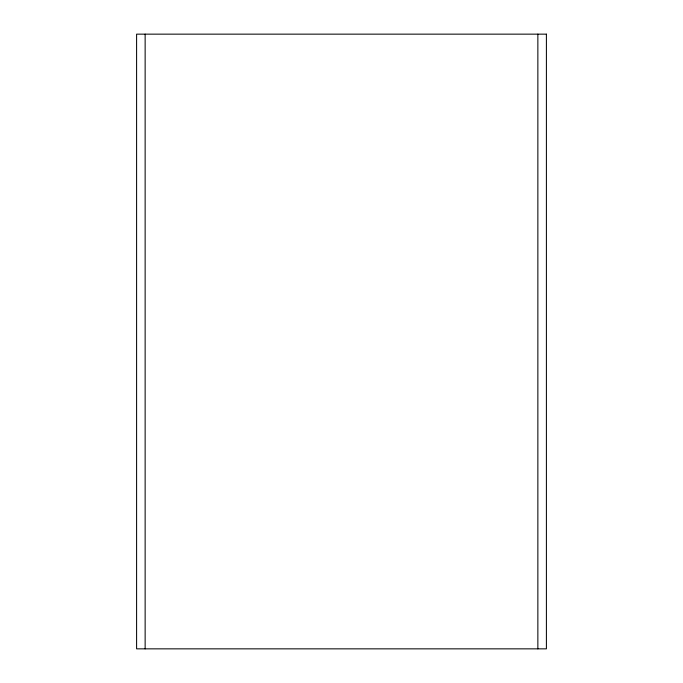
<?xml version="1.0" encoding="UTF-8"?>
<svg xmlns="http://www.w3.org/2000/svg" width="683" height="683" viewBox="0 0 683 683"><rect width="100%" height="100%" fill="white"/><g stroke="black" fill="none" stroke-linecap="round" stroke-linejoin="round"><path stroke-width="1.02" d="M537.862 34.15L537.862 648.85M145.137 34.15L145.137 648.85M546.4 34.15L136.6 34.15L136.6 648.85L546.4 648.85L546.4 34.15"/></g></svg>
